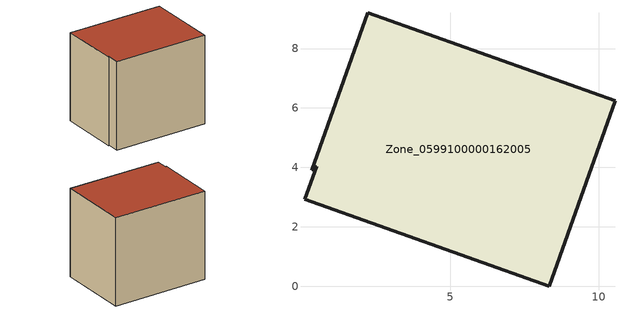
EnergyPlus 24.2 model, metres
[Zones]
Zone_0599100000162005
 floor ground (C_G): 0.51,4.04 0.34,3.91 2.22,9.2 10.55,6.24 8.34,0 0.1,2.93 z0.52
 wall outside (C_F): 10.55,6.24 2.22,9.2 0.34,3.91 0.51,4.04 0.1,2.93 8.34,0 10.55,6.24 z0.52:8.61
 roof outside (C_R): 0.34,3.91 0.51,4.04 0.1,2.93 8.34,0 10.55,6.24 2.22,9.2 z8.61
[BUILDING]
Pand.0599100000162005: North Axis=0; Terrain=City; Loads Convergence Tolerance Value=0.04; Temperature Convergence Tolerance Value=0.4; Solar Distribution=FullExterior; Maximum Number of Warmup Days=25; Minimum Number of Warmup Days=1
[Site:Location]
Rotterdam.The.Hague.AP_ZH_NLD Design_Conditions: Latitude=51.96; Longitude=4.45; Time Zone=1; Elevation=-4.5
[SITE:GROUNDTEMPERATURE:BUILDINGSURFACE]
18, 18, 18, 18, 18, 18, 18, 18, 18, 18, 18, 18
[MATERIAL] Thermal Absorptance=0.9; Solar Absorptance=0.7; Visible Absorptance=0.7
Name | Roughness | Thickness | Conductivity | Density | Specific Heat
G.TC.1965-1974 | MediumSmooth | 0.15 | 0.882353 | 540 | 1210
F.TC.1965-1974 | Rough | 0.3 | 0.697674 | 1920 | 840
R.TC.1965-1974 | MediumRough | 0.2 | 0.232558 | 1500 | 1000
[CONSTRUCTION]
C_G: G.TC.1965-1974
C_F: F.TC.1965-1974
C_R: R.TC.1965-1974
[ZONE]
Zone_0599100000162005: Type=1; Multiplier=1; Ceiling Height=Autocalculate; Volume=Autocalculate; Floor Area=autocalculate; Part of Total Floor Area=Yes
[ZONEINFILTRATION:DESIGNFLOWRATE]
Infil_Zone_0599100000162005: Zone or ZoneList or Space or SpaceList=Zone_0599100000162005; Schedule=AlwaysOn; Design Flow Rate Calculation Method=Flow/Area; Flow Rate per Floor Area=0.003; Constant Term Coefficient=1; Temperature Term Coefficient=0; Velocity Term Coefficient=0; Velocity Squared Term Coefficient=0
[HVACTEMPLATE:ZONE:IDEALLOADSAIRSYSTEM]
Zone_0599100000162005: Maximum Heating Supply Air Temperature=50; Minimum Cooling Supply Air Temperature=13; Maximum Heating Supply Air Humidity Ratio=0.0156; Minimum Cooling Supply Air Humidity Ratio=0.0077; Heating Limit=NoLimit; Cooling Limit=NoLimit; Dehumidification Control Type=ConstantSensibleHeatRatio; Cooling Sensible Heat Ratio=0.7; Dehumidification Setpoint=60; Humidification Control Type=None; Humidification Setpoint=30; Outdoor Air Method=None; Outdoor Air Flow Rate per Person=0.00944; Outdoor Air Flow Rate per Zone Floor Area=0; Outdoor Air Flow Rate per Zone=0; Demand Controlled Ventilation Type=None; Outdoor Air Economizer Type=NoEconomizer; Heat Recovery Type=None; Sensible Heat Recovery Effectiveness=0.7; Latent Heat Recovery Effectiveness=0.65
[ZONECONTROL:THERMOSTAT]
ThermostatControl_Zone_0599100000162005: Zone or ZoneList=Zone_0599100000162005; Control Type Schedule=DualSetpointControlType; Control 1=Thermostat_Zone_0599100000162005; Temperature Difference Between Cutout And Setpoint=0
[THERMOSTATSETPOINT:DUALSETPOINT]
Thermostat_Zone_0599100000162005: Heating Setpoint Temperature Schedule=HeatingSetpoint_Zone_0599100000162005; Cooling Setpoint Temperature Schedule=CoolingSetpoint_Zone_0599100000162005
[SCHEDULE:COMPACT]
HeatingSetpoint_Zone_0599100000162005: Through: 12/31, For: AllDays, Until: 24:00, 21
CoolingSetpoint_Zone_0599100000162005: Through: 12/31, For: AllDays, Until: 24:00, 24
DualSetpointControlType: Through: 12/31, For: AllDays, Until: 24:00, 4
AlwaysOn: Through: 12/31, For: AllDays, Until: 24:00, 1
